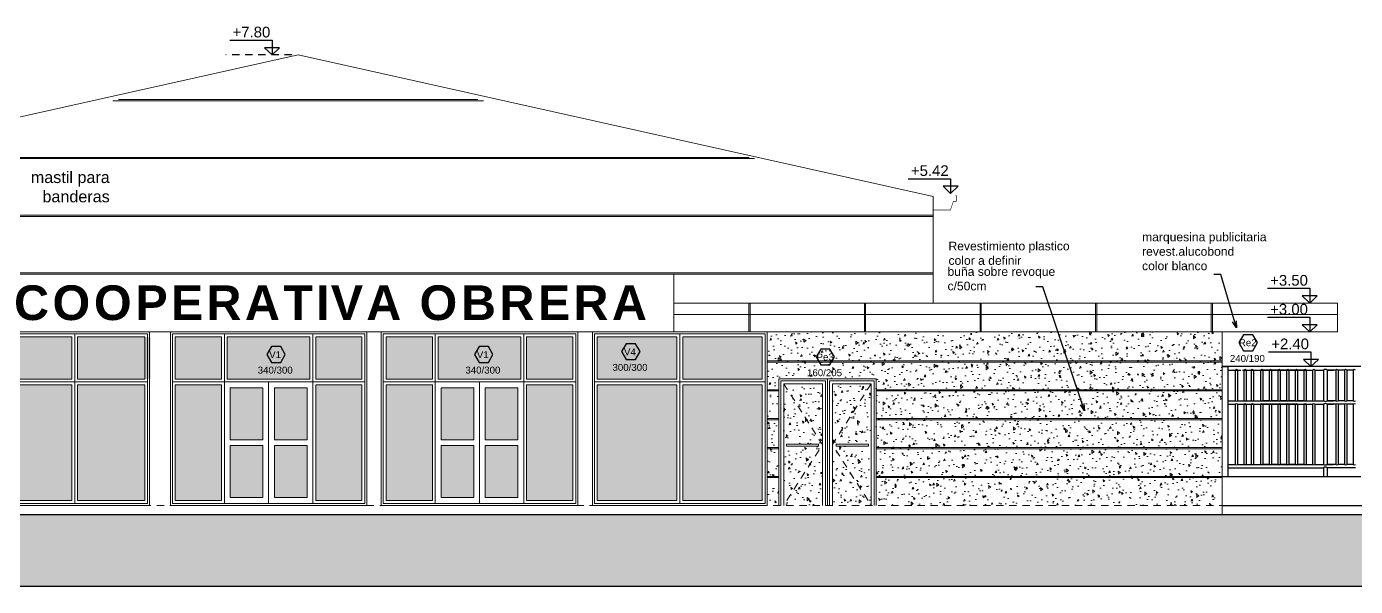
# Model space of a CAD drawing. Header units: metres. Extents: x 1093 to 1459, y -137 to 62.
# Drawn here: x 1286.58 to 1309.58, y -135.97 to -126.29 of the extents above; entities that cross this region are included whole.
import ezdxf

# ---------------------------------------------------------------- set-up
doc = ezdxf.new("R2010")
doc.units = ezdxf.units.M
doc.header["$LTSCALE"] = 0.508
doc.linetypes.add('HIDDEN', pattern=[0.375, 0.25, -0.125])
doc.layers.get('0').update_dxf_attribs({"color": 9})
for name, color, linetype in [('1-PROY', 9, 'HIDDEN'), ('2-Desig-Carp', 9, 'Continuous'), ('2-texto', 9, 'Continuous'), ('3-muros', 9, 'Continuous'), ('3-VISTA', 9, 'Continuous'), ('4-carpinterias', 9, 'Continuous'), ('8-cotas-100', 9, 'Continuous'), ('9-Hatch', 9, 'Continuous'), ('arq 0.09', 9, 'Continuous'), ('arq carpinterias', 9, 'Continuous')]:
    doc.layers.add(name, color=color, linetype=linetype)
doc.styles.add('swiss', font='swissel.ttf')
doc.dimstyles.new('dim-100', dxfattribs={"dimtxt": 0.2, "dimasz": 0.12, "dimexe": 0.05, "dimexo": 0, "dimgap": 0.05, "dimtad": 1, "dimzin": 4, "dimtxsty": 'swiss', "dimblk": 'ARCHTICK', "dimcen": 0.5, "dimdle": 0.1, "dimclrd": 256, "dimclre": 252, "dimclrt": 256, "dimadec": 0, "dimazin": 0, "dimtfac": 1, "dimtix": 1, "dimtmove": 2, "dimatfit": 3, "dimldrblk": 'OPEN30', "dimfxl": 0.05, "dimtolj": 1, "dimtzin": 0, "dimarcsym": 0})
pattern_1 = [(95, (0.09978, -22.6884), (0.2801893, 0.23510676), [0.0381, -0.4191]), (40, (0.09978, -22.6884), (-0.32003691, 0.22035346), [0.03048, -0.33528117]), (145.451445, (0.12313, -22.6688), (-0.039847595, 0.4554602), [0.03238002, -0.35618049]), (91.1842, (0.02793, -22.61655), (0.44282049, 0.32390683), [0.05715, -0.62865]), (141.635558, (0.06484, -22.58956), (-0.01417323, 0.68565353), [0.04857005, -0.53427122]), (36.18415, (0.02793, -22.61655), (-0.01417323, 0.68565353), [0.04571993, -0.50291946]), (66, (0.08182, -22.5986), (0.35903996, 0.0697903), [0.0381, -0.4191]), (11, (0.0818, -22.5986), (-0.17307985, 0.34788239), [0.03048, -0.33528]), (116.451445, (0.11174, -22.59277), (0.1859601, 0.41767269), [0.03238002, -0.35617988]), (82.5, (0.09978, -22.68839), (-0.115210938, 0.123946827), [0, -0.331216, 0, -0.34036, 0, -0.33655]), (52.5, (0.09978, -22.6884), (-0.047179455, 0.236174), [0, -0.194056, 0, -0.323596, 0, -0.12827]), (12.5, (0.01967, -22.7685), (0.199855726, 0.183652391), [0, -0.127, 0, -0.39624, 0, -0.52578]), (2.5, (-0.01625, -22.80442), (0.17352781, 0.245444786), [0, -0.1651, 0, -0.263144, 0, -0.37338])]

# ---------------------------------------------------------------- blocks, each defined once
blk = doc.blocks.new('_ARCHTICK')
at = {"color": 0, "linetype": 'ByBlock', "const_width": 0.15}
blk.add_lwpolyline([(-0.5, -0.5), (0.5, 0.5)], dxfattribs=at)
blk = doc.blocks.new('_Open30')
at = {"color": 0, "linetype": 'ByBlock', "lineweight": -2}
for p, q in [((-1, 0.27), (0, 0)), ((0, 0), (-1, -0.27)), ((0, 0), (-1, 0))]:
    blk.add_line(p, q, dxfattribs=at)

msp = doc.modelspace()

# ---------------------------------------------------------------- hatches: boundary and pattern name
at = {"layer": '9-Hatch', "lineweight": 0}
h = msp.add_hatch(color=256, dxfattribs=at)
h.dxf.hatch_style = 1
h.set_gradient(color1=(51, 51, 51), tint=1, name='CURVED')
h.paths.add_polyline_path([(1284.528, -131.654), (1283.208, -131.654), (1283.208, -132.384), (1284.528, -132.384)])
h.paths.add_polyline_path([(1285.948, -131.654), (1284.628, -131.654), (1284.628, -132.384), (1285.948, -132.384)])
h.paths.add_polyline_path([(1287.368, -131.654), (1286.048, -131.654), (1286.048, -132.384), (1287.368, -132.384)])
h.paths.add_polyline_path([(1288.733, -131.654), (1287.468, -131.654), (1287.468, -132.384), (1288.733, -132.384)])
h = msp.add_hatch(color=256, dxfattribs=at)
h.dxf.hatch_style = 1
h.set_gradient(color1=(51, 51, 51), tint=1, name='CURVED')
h.paths.add_polyline_path([(1289.958, -131.654), (1289.158, -131.654), (1289.158, -132.384), (1289.958, -132.384)])
h.paths.add_polyline_path([(1291.488, -131.654), (1290.058, -131.654), (1290.058, -132.384), (1291.488, -132.384)])
h.paths.add_polyline_path([(1292.388, -131.654), (1291.588, -131.654), (1291.588, -132.384), (1292.388, -132.384)])
h = msp.add_hatch(color=256, dxfattribs=at)
h.dxf.hatch_style = 1
h.set_gradient(color1=(51, 51, 51), tint=1, name='CURVED')
h.paths.add_polyline_path([(1293.608, -131.654), (1292.808, -131.654), (1292.808, -132.384), (1293.608, -132.384)])
h.paths.add_polyline_path([(1295.138, -131.654), (1293.708, -131.654), (1293.708, -132.384), (1295.138, -132.384)])
h.paths.add_polyline_path([(1296.038, -131.654), (1295.238, -131.654), (1295.238, -132.384), (1296.038, -132.384)])
h = msp.add_hatch(color=256, dxfattribs=at)
h.dxf.hatch_style = 1
h.set_gradient(color1=(51, 51, 51), tint=1, name='CURVED')
h.paths.add_polyline_path([(1297.839, -131.654), (1296.461, -131.654), (1296.461, -132.384), (1297.839, -132.384)])
h.paths.add_polyline_path([(1299.317, -131.654), (1297.939, -131.654), (1297.939, -132.384), (1299.317, -132.384)])
h.paths.add_polyline_path([(1299.317, -132.484), (1297.939, -132.484), (1297.939, -134.484), (1299.317, -134.484)])
h.paths.add_polyline_path([(1297.839, -132.484), (1296.461, -132.484), (1296.461, -134.484), (1297.839, -134.484)])
h = msp.add_hatch(dxfattribs=at)
h.set_pattern_fill('AR-CONC', color=256, scale=0.002, angle=45)
h.set_pattern_definition(pattern_1)
h.paths.add_polyline_path([(1302.273, -131.569), (1299.402, -131.569), (1299.402, -134.569), (1299.602, -134.569), (1299.602, -132.379), (1300.444, -132.379), (1301.286, -132.379), (1301.286, -134.569), (1302.273, -134.569)])
h.paths.add_polyline_path([(1301.201, -132.464), (1300.529, -133.517), (1301.201, -134.569)], flags=17)
h.paths.add_polyline_path([(1301.153, -133.513), (1301.153, -133.543), (1300.597, -133.543), (1300.597, -133.513)], flags=16)
h.paths.add_polyline_path([(1301.201, -132.464), (1300.529, -132.464), (1300.529, -133.517)], flags=16)
h.paths.add_polyline_path([(1300.359, -132.464), (1299.687, -132.464), (1300.359, -133.517)], flags=16)
h.paths.add_polyline_path([(1299.687, -132.464), (1299.687, -134.569), (1300.359, -133.517)], flags=17)
h.paths.add_polyline_path([(1300.292, -133.513), (1300.292, -133.543), (1299.735, -133.543), (1299.735, -133.513)], flags=16)
h.paths.add_polyline_path([(1300.359, -133.517), (1299.687, -134.569), (1300.359, -134.569)], flags=16)
h.paths.add_polyline_path([(1300.529, -133.517), (1300.529, -134.569), (1301.201, -134.569)], flags=16)
h = msp.add_hatch(dxfattribs=at)
h.set_pattern_fill('AR-CONC', color=256, scale=0.002, angle=45)
h.set_pattern_definition(pattern_1)
h.paths.add_polyline_path([(1307.273, -131.569), (1302.273, -131.569), (1302.273, -132.569), (1307.273, -132.569)])
h.paths.add_polyline_path([(1307.273, -132.589), (1302.273, -132.589), (1302.273, -133.069), (1307.273, -133.069)])
h.paths.add_polyline_path([(1307.273, -133.089), (1302.273, -133.089), (1302.273, -133.569), (1307.273, -133.569)])
h.paths.add_polyline_path([(1307.273, -133.589), (1302.273, -133.589), (1302.273, -134.069), (1307.273, -134.069)])
h.paths.add_polyline_path([(1307.273, -134.089), (1302.273, -134.089), (1302.273, -134.569), (1307.273, -134.569)])
h = msp.add_hatch(color=256, dxfattribs=at)
h.dxf.hatch_style = 1
h.set_gradient(color1=(51, 51, 51), tint=1, name='CURVED')
h.paths.add_polyline_path([(1285.948, -132.484), (1284.628, -132.484), (1284.628, -134.484), (1285.948, -134.484)])
h.paths.add_polyline_path([(1287.368, -132.484), (1286.048, -132.484), (1286.048, -134.484), (1287.368, -134.484)])
h.paths.add_polyline_path([(1288.633, -132.484), (1287.468, -132.484), (1287.468, -134.484), (1288.633, -134.484)])
h = msp.add_hatch(color=256, dxfattribs=at)
h.dxf.hatch_style = 1
h.set_gradient(color1=(51, 51, 51), tint=1, name='CURVED')
h.paths.add_polyline_path([(1292.388, -132.484), (1291.588, -132.484), (1291.588, -134.484), (1292.388, -134.484)])
h.paths.add_polyline_path([(1291.438, -132.534), (1290.873, -132.534), (1290.873, -133.434), (1291.438, -133.434)])
h.paths.add_polyline_path([(1291.438, -133.534), (1290.873, -133.534), (1290.873, -134.434), (1291.438, -134.434)])
h.paths.add_polyline_path([(1290.673, -133.534), (1290.108, -133.534), (1290.108, -134.434), (1290.673, -134.434)])
h.paths.add_polyline_path([(1290.673, -132.534), (1290.108, -132.534), (1290.108, -133.434), (1290.673, -133.434)])
h.paths.add_polyline_path([(1289.958, -132.484), (1289.158, -132.484), (1289.158, -134.484), (1289.958, -134.484)])
h = msp.add_hatch(color=256, dxfattribs=at)
h.dxf.hatch_style = 1
h.set_gradient(color1=(51, 51, 51), tint=1, name='CURVED')
h.paths.add_polyline_path([(1296.038, -132.484), (1295.238, -132.484), (1295.238, -134.484), (1296.038, -134.484)])
h.paths.add_polyline_path([(1295.088, -132.534), (1294.523, -132.534), (1294.523, -133.434), (1295.088, -133.434)])
h.paths.add_polyline_path([(1295.088, -133.534), (1294.523, -133.534), (1294.523, -134.434), (1295.088, -134.434)])
h.paths.add_polyline_path([(1294.323, -133.534), (1293.758, -133.534), (1293.758, -134.434), (1294.323, -134.434)])
h.paths.add_polyline_path([(1294.323, -132.534), (1293.758, -132.534), (1293.758, -133.434), (1294.323, -133.434)])
h.paths.add_polyline_path([(1293.608, -132.484), (1292.808, -132.484), (1292.808, -134.484), (1293.608, -134.484)])
at = {"layer": '9-Hatch'}
h = msp.add_hatch(color=256, dxfattribs=at)
h.dxf.hatch_style = 1
h.paths.add_polyline_path([(1323.191, -135.971), (1323.191, -134.729), (1257.553, -134.729), (1257.553, -135.971)])

# ---------------------------------------------------------------- linework, layer by layer
at = {"layer": '1-PROY', "lineweight": 0}
msp.add_line((1264.774, -134.569), (1307.273, -134.569), dxfattribs=at)
at = {"layer": '2-texto'}
for p, q in [((1290.964, -126.653), (1290.704, -126.653)), ((1302.704, -129.05), (1302.444, -129.05)), ((1308.921, -130.946), (1308.661, -130.946)), ((1308.921, -131.446), (1308.661, -131.446)), ((1308.941, -132.046), (1308.68, -132.046))]:
    msp.add_line(p, q, dxfattribs=at)
at = {"layer": '2-texto', "linetype": 'HIDDEN'}
msp.add_line((1291.176, -126.776), (1290.034, -126.776), dxfattribs=at)
at = {"layer": '2-texto'}
for points in [[(1290.1, -126.521), (1290.834, -126.521), (1290.834, -126.776)], [(1290.834, -126.776), (1290.704, -126.653)], [(1290.834, -126.776), (1290.964, -126.653)], [(1301.84, -128.918), (1302.574, -128.918), (1302.574, -129.173)], [(1302.574, -129.173), (1302.444, -129.05)], [(1302.574, -129.173), (1302.704, -129.05)], [(1308.057, -130.814), (1308.791, -130.814), (1308.791, -131.069)], [(1308.791, -131.069), (1308.661, -130.946)], [(1308.791, -131.069), (1308.921, -130.946)], [(1308.057, -131.314), (1308.791, -131.314), (1308.791, -131.569)], [(1308.791, -131.569), (1308.661, -131.446)], [(1308.791, -131.569), (1308.921, -131.446)], [(1308.077, -131.914), (1308.81, -131.914), (1308.81, -132.169)], [(1308.81, -132.169), (1308.68, -132.046)], [(1308.81, -132.169), (1308.941, -132.046)]]:
    msp.add_lwpolyline(points, dxfattribs=at)
at = {"layer": '3-muros', "lineweight": 0}
for p, q in [((1291.285, -126.776), (1282.937, -128.638)), ((1291.285, -126.776), (1302.273, -129.228)), ((1302.273, -129.228), (1302.273, -131.069)), ((1297.785, -130.569), (1297.785, -131.569)), ((1307.273, -134.729), (1307.273, -131.569)), ((1299.602, -132.569), (1299.402, -132.569)), ((1299.602, -132.589), (1299.402, -132.589)), ((1299.602, -133.069), (1299.402, -133.069)), ((1299.602, -133.089), (1299.402, -133.089)), ((1299.602, -133.569), (1299.402, -133.569)), ((1299.602, -133.589), (1299.402, -133.589)), ((1299.602, -134.069), (1299.402, -134.069)), ((1299.602, -134.089), (1299.402, -134.089))]:
    msp.add_line(p, q, dxfattribs=at)
at = {"layer": '3-muros', "lineweight": 0, "flags": 128}
for points in [[(1299.402, -132.069), (1299.402, -132.069), (1307.273, -132.069)], [(1299.402, -132.089), (1307.273, -132.089)], [(1301.286, -132.569), (1301.286, -132.569), (1307.273, -132.569)], [(1301.286, -132.589), (1307.273, -132.589)], [(1301.286, -133.069), (1301.286, -133.069), (1307.273, -133.069)], [(1301.286, -133.089), (1307.273, -133.089)], [(1301.286, -133.569), (1301.286, -133.569), (1307.273, -133.569)], [(1301.286, -133.589), (1307.273, -133.589)], [(1301.286, -134.069), (1301.286, -134.069), (1307.273, -134.069)], [(1301.286, -134.089), (1307.273, -134.089)]]:
    msp.add_lwpolyline(points, dxfattribs=at)
at = {"layer": '3-VISTA', "lineweight": 0}
for p, q in [((1284.785, -130.569), (1297.785, -130.569)), ((1297.785, -131.069), (1307.273, -131.069)), ((1307.273, -131.069), (1309.273, -131.069)), ((1309.273, -131.069), (1309.273, -131.569)), ((1297.785, -131.269), (1309.273, -131.269)), ((1309.273, -131.569), (1283.123, -131.569)), ((1297.785, -131.569), (1307.273, -131.569))]:
    msp.add_line(p, q, dxfattribs=at)
at = {"layer": '4-carpinterias', "lineweight": 0}
for p, q in [((1287.418, -134.534), (1287.418, -131.604)), ((1290.008, -132.434), (1290.008, -131.604)), ((1291.538, -132.434), (1291.538, -131.604)), ((1293.658, -132.434), (1293.658, -131.604)), ((1295.188, -132.434), (1295.188, -131.604)), ((1297.889, -131.604), (1297.889, -134.534)), ((1283.158, -132.434), (1288.679, -132.434)), ((1296.411, -134.534), (1296.411, -132.434)), ((1296.411, -132.434), (1299.367, -132.434))]:
    msp.add_line(p, q, dxfattribs=at)
at = {"layer": '4-carpinterias'}
for p, q in [((1309.673, -132.169), (1307.273, -132.169)), ((1307.373, -132.169), (1307.373, -134.069)), ((1307.373, -132.229), (1307.599, -132.229)), ((1307.502, -132.229), (1307.502, -132.759)), ((1307.542, -132.229), (1307.542, -132.759)), ((1307.626, -132.229), (1307.776, -132.229)), ((1307.652, -132.229), (1307.652, -132.759)), ((1307.666, -132.229), (1307.776, -132.229)), ((1307.692, -132.229), (1307.692, -132.759)), ((1307.763, -132.229), (1308.841, -132.229)), ((1307.776, -132.229), (1307.776, -132.759)), ((1307.816, -132.229), (1307.816, -132.759)), ((1307.941, -132.229), (1307.941, -132.759)), ((1307.981, -132.229), (1307.981, -132.759)), ((1308.091, -132.229), (1307.981, -132.229)), ((1308.091, -132.229), (1308.091, -132.759)), ((1308.241, -132.229), (1308.131, -132.229)), ((1308.131, -132.229), (1308.131, -132.759)), ((1308.241, -132.229), (1308.241, -132.759)), ((1308.391, -132.229), (1308.281, -132.229)), ((1308.281, -132.229), (1308.281, -132.759)), ((1308.391, -132.229), (1308.391, -132.759)), ((1308.541, -132.229), (1308.431, -132.229)), ((1308.431, -132.229), (1308.431, -132.759)), ((1308.541, -132.229), (1308.541, -132.759)), ((1308.691, -132.229), (1308.581, -132.229)), ((1308.581, -132.229), (1308.581, -132.759)), ((1308.691, -132.229), (1308.691, -132.759)), ((1308.731, -132.229), (1308.731, -132.759)), ((1308.841, -132.229), (1308.841, -132.759)), ((1308.881, -132.229), (1308.881, -132.759)), ((1308.881, -132.229), (1309.031, -132.229)), ((1309.031, -132.229), (1309.031, -132.759)), ((1309.091, -132.229), (1309.201, -132.229)), ((1309.091, -132.229), (1309.091, -132.759)), ((1309.091, -132.229), (1309.091, -132.759)), ((1309.241, -132.229), (1309.091, -132.229)), ((1309.241, -132.229), (1309.241, -132.759)), ((1309.281, -132.229), (1309.281, -132.759)), ((1309.391, -132.229), (1309.281, -132.229)), ((1309.391, -132.229), (1309.391, -132.759)), ((1309.541, -132.229), (1309.431, -132.229)), ((1309.431, -132.229), (1309.431, -132.759)), ((1309.541, -132.229), (1309.541, -132.759)), ((1307.373, -132.759), (1307.513, -132.759)), ((1307.373, -132.819), (1307.513, -132.819)), ((1307.502, -132.819), (1307.502, -133.859)), ((1307.542, -132.759), (1307.652, -132.759)), ((1307.542, -132.819), (1307.652, -132.819)), ((1307.542, -132.819), (1307.542, -133.859)), ((1307.626, -132.759), (1307.776, -132.759)), ((1307.626, -132.819), (1307.776, -132.819)), ((1307.652, -132.819), (1307.652, -133.859)), ((1307.666, -132.759), (1307.776, -132.759)), ((1307.666, -132.819), (1307.776, -132.819)), ((1307.692, -132.819), (1307.692, -133.859)), ((1307.763, -132.759), (1308.841, -132.759)), ((1307.763, -132.819), (1308.841, -132.819)), ((1307.776, -132.819), (1307.776, -133.859)), ((1307.816, -132.819), (1307.816, -133.859)), ((1307.941, -132.819), (1307.941, -133.859)), ((1308.091, -132.759), (1307.981, -132.759)), ((1308.091, -132.819), (1307.981, -132.819)), ((1307.981, -132.819), (1307.981, -133.859)), ((1308.091, -132.819), (1308.091, -133.859)), ((1308.241, -132.759), (1308.131, -132.759)), ((1308.241, -132.819), (1308.131, -132.819)), ((1308.131, -132.819), (1308.131, -133.859)), ((1308.241, -132.819), (1308.241, -133.859)), ((1308.391, -132.759), (1308.281, -132.759)), ((1308.391, -132.819), (1308.281, -132.819)), ((1308.281, -132.819), (1308.281, -133.859)), ((1308.391, -132.819), (1308.391, -133.859)), ((1308.541, -132.759), (1308.431, -132.759)), ((1308.541, -132.819), (1308.431, -132.819)), ((1308.431, -132.819), (1308.431, -133.859)), ((1308.541, -132.819), (1308.541, -133.859)), ((1308.691, -132.759), (1308.581, -132.759)), ((1308.581, -132.819), (1308.581, -133.859)), ((1308.691, -132.819), (1308.691, -133.859)), ((1308.731, -132.819), (1308.731, -133.859)), ((1308.841, -132.819), (1308.841, -133.859)), ((1308.881, -132.759), (1309.031, -132.759)), ((1308.881, -132.819), (1309.031, -132.819)), ((1308.881, -132.819), (1308.881, -133.859)), ((1309.031, -132.819), (1309.031, -133.859)), ((1309.091, -132.759), (1309.201, -132.759)), ((1309.241, -132.759), (1309.091, -132.759)), ((1309.091, -132.819), (1309.201, -132.819)), ((1309.091, -132.819), (1309.091, -133.859)), ((1309.091, -132.819), (1309.091, -133.859)), ((1309.241, -132.819), (1309.091, -132.819)), ((1309.241, -132.819), (1309.241, -133.859)), ((1309.391, -132.759), (1309.281, -132.759)), ((1309.391, -132.819), (1309.281, -132.819)), ((1309.281, -132.819), (1309.281, -133.859)), ((1309.391, -132.819), (1309.391, -133.859)), ((1309.541, -132.759), (1309.431, -132.759)), ((1309.541, -132.819), (1309.431, -132.819)), ((1309.431, -132.819), (1309.431, -133.859)), ((1309.541, -132.819), (1309.541, -133.859)), ((1307.273, -134.069), (1309.673, -134.069)), ((1307.373, -133.859), (1307.513, -133.859)), ((1307.373, -133.919), (1309.031, -133.919)), ((1307.542, -133.859), (1307.652, -133.859)), ((1307.626, -133.859), (1307.776, -133.859)), ((1307.666, -133.859), (1307.776, -133.859)), ((1307.763, -133.859), (1308.841, -133.859)), ((1308.091, -133.859), (1307.981, -133.859)), ((1308.241, -133.859), (1308.131, -133.859)), ((1308.391, -133.859), (1308.281, -133.859)), ((1308.541, -133.859), (1308.431, -133.859)), ((1308.691, -133.859), (1308.581, -133.859)), ((1308.881, -133.859), (1309.031, -133.859)), ((1309.031, -133.919), (1309.031, -134.069)), ((1309.091, -133.859), (1309.201, -133.859)), ((1309.241, -133.859), (1309.091, -133.859)), ((1309.091, -133.919), (1309.091, -134.069)), ((1309.091, -133.919), (1309.091, -134.069)), ((1309.582, -133.919), (1309.091, -133.919)), ((1309.391, -133.859), (1309.281, -133.859)), ((1309.541, -133.859), (1309.431, -133.859)), ((1307.273, -134.569), (1323.073, -134.569))]:
    msp.add_line(p, q, dxfattribs=at)
at = {"layer": '4-carpinterias', "lineweight": 0, "const_width": 0.01, "flags": 128}
msp.add_lwpolyline([(1302.273, -129.259), (1302.273, -129.459), (1302.573, -129.459), (1302.623, -129.309), (1302.673, -129.309), (1302.673, -129.209), (1302.653, -129.209)], dxfattribs=at)
at = {"layer": '4-carpinterias', "lineweight": 0}
for points in [[(1283.123, -131.569), (1288.714, -131.569), (1288.714, -134.569), (1283.123, -134.569)], [(1283.158, -131.604), (1288.679, -131.604), (1288.679, -134.534), (1283.158, -134.534)], [(1286.048, -131.654), (1287.368, -131.654), (1287.368, -132.384), (1286.048, -132.384)], [(1287.468, -131.654), (1288.633, -131.654), (1288.633, -132.384), (1287.468, -132.384)], [(1289.073, -131.569), (1292.473, -131.569), (1292.473, -134.569), (1289.073, -134.569)], [(1289.108, -131.604), (1292.438, -131.604), (1292.438, -134.534), (1289.108, -134.534)], [(1289.158, -131.654), (1289.958, -131.654), (1289.958, -132.384), (1289.158, -132.384)], [(1290.058, -131.654), (1291.488, -131.654), (1291.488, -132.384), (1290.058, -132.384)], [(1291.588, -131.654), (1292.388, -131.654), (1292.388, -132.384), (1291.588, -132.384)], [(1292.723, -131.569), (1296.123, -131.569), (1296.123, -134.569), (1292.723, -134.569)], [(1292.758, -131.604), (1296.088, -131.604), (1296.088, -134.534), (1292.758, -134.534)], [(1292.808, -131.654), (1293.608, -131.654), (1293.608, -132.384), (1292.808, -132.384)], [(1293.708, -131.654), (1295.138, -131.654), (1295.138, -132.384), (1293.708, -132.384)], [(1295.238, -131.654), (1296.038, -131.654), (1296.038, -132.384), (1295.238, -132.384)], [(1296.376, -131.569), (1299.402, -131.569), (1299.402, -134.569), (1296.376, -134.569)], [(1296.411, -131.604), (1299.367, -131.604), (1299.367, -134.534), (1296.411, -134.534)], [(1296.461, -132.384), (1297.839, -132.384), (1297.839, -131.654), (1296.461, -131.654)], [(1297.939, -132.384), (1299.317, -132.384), (1299.317, -131.654), (1297.939, -131.654)], [(1286.048, -132.484), (1287.368, -132.484), (1287.368, -134.484), (1286.048, -134.484)], [(1287.468, -132.484), (1288.633, -132.484), (1288.633, -134.484), (1287.468, -134.484)], [(1289.158, -132.484), (1289.958, -132.484), (1289.958, -134.484), (1289.158, -134.484)], [(1291.588, -132.484), (1292.388, -132.484), (1292.388, -134.484), (1291.588, -134.484)], [(1292.808, -132.484), (1293.608, -132.484), (1293.608, -134.484), (1292.808, -134.484)], [(1295.238, -132.484), (1296.038, -132.484), (1296.038, -134.484), (1295.238, -134.484)], [(1296.461, -132.484), (1297.839, -132.484), (1297.839, -134.484), (1296.461, -134.484)], [(1297.939, -132.484), (1299.317, -132.484), (1299.317, -134.484), (1297.939, -134.484)]]:
    msp.add_lwpolyline(points, close=True, dxfattribs=at)
for points in [[(1289.108, -132.434), (1292.438, -132.434)], [(1289.108, -132.434), (1290.008, -132.434), (1290.008, -134.534)], [(1290.773, -132.434), (1290.773, -134.534)], [(1291.538, -132.434), (1291.538, -132.434), (1291.538, -134.534)], [(1292.758, -132.434), (1296.088, -132.434)], [(1292.758, -132.434), (1293.658, -132.434), (1293.658, -134.534)], [(1294.423, -132.434), (1294.423, -134.534)], [(1295.188, -132.434), (1295.188, -132.434), (1295.188, -134.534)], [(1290.108, -133.434), (1290.108, -132.534), (1290.673, -132.534), (1290.673, -133.434)], [(1290.873, -133.434), (1290.873, -132.534), (1291.438, -132.534), (1291.438, -133.434)], [(1293.758, -133.434), (1293.758, -132.534), (1294.323, -132.534), (1294.323, -133.434)], [(1294.523, -133.434), (1294.523, -132.534), (1295.088, -132.534), (1295.088, -133.434)], [(1290.108, -133.434), (1290.673, -133.434)], [(1290.108, -133.534), (1290.673, -133.534)], [(1290.673, -133.534), (1290.673, -134.434), (1290.108, -134.434), (1290.108, -133.534)], [(1290.873, -133.434), (1291.438, -133.434)], [(1290.873, -133.534), (1291.438, -133.534)], [(1291.438, -133.534), (1291.438, -134.434), (1290.873, -134.434), (1290.873, -133.534)], [(1293.758, -133.434), (1294.323, -133.434)], [(1294.323, -133.534), (1294.323, -134.434), (1293.758, -134.434), (1293.758, -133.534)], [(1293.758, -133.534), (1294.323, -133.534)], [(1294.523, -133.434), (1295.088, -133.434)], [(1295.088, -133.534), (1295.088, -134.434), (1294.523, -134.434), (1294.523, -133.534)], [(1294.523, -133.534), (1295.088, -133.534)]]:
    msp.add_lwpolyline(points, dxfattribs=at)
at = {"layer": '4-carpinterias', "lineweight": 0, "flags": 128}
for points in [[(1299.602, -134.569), (1299.602, -132.379), (1299.602, -132.379), (1300.444, -132.379), (1300.444, -134.569)], [(1299.637, -134.569), (1299.637, -132.414), (1300.409, -132.414), (1300.409, -134.569)], [(1301.286, -134.569), (1301.286, -132.379), (1301.286, -132.379), (1300.444, -132.379), (1300.444, -134.569)], [(1301.251, -134.569), (1301.251, -132.414), (1300.479, -132.414), (1300.479, -134.569)], [(1299.687, -134.569), (1299.687, -132.464), (1300.359, -132.464), (1300.359, -134.569)], [(1301.201, -134.569), (1301.201, -132.464), (1300.529, -132.464), (1300.529, -134.569)]]:
    msp.add_lwpolyline(points, dxfattribs=at)
at = {"layer": '4-carpinterias', "linetype": 'HIDDEN', "lineweight": 0, "flags": 128}
for points in [[(1299.687, -132.464), (1300.359, -133.517), (1299.687, -134.569)], [(1301.201, -132.464), (1300.529, -133.517), (1301.201, -134.569)]]:
    msp.add_lwpolyline(points, dxfattribs=at)
at = {"layer": '4-carpinterias', "lineweight": 0, "flags": 128}
for points in [[(1299.735, -133.513), (1300.292, -133.513), (1300.292, -133.543), (1299.735, -133.543)], [(1301.153, -133.513), (1300.597, -133.513), (1300.597, -133.543), (1301.153, -133.543)]]:
    msp.add_lwpolyline(points, close=True, dxfattribs=at)
at = {"layer": '4-carpinterias'}
for centre, radius, start, end in [((1307.522, -132.252), 0.0308, 49.5858, 130.4142), ((1307.672, -132.252), 0.0308, 49.5858, 130.4142), ((1307.796, -132.252), 0.0308, 49.5858, 130.4142), ((1307.961, -132.252), 0.0308, 49.5858, 130.4142), ((1308.111, -132.252), 0.0308, 49.5858, 130.4142), ((1308.261, -132.252), 0.0308, 49.5858, 130.4142), ((1308.411, -132.252), 0.0308, 49.5858, 130.4142), ((1308.561, -132.252), 0.0308, 49.5858, 130.4142), ((1308.711, -132.252), 0.0308, 49.5858, 130.4142), ((1308.861, -132.252), 0.0308, 49.5858, 130.4142), ((1309.061, -132.261), 0.0442, 47.2903, 132.7097), ((1309.261, -132.252), 0.0308, 49.5858, 130.4142), ((1309.411, -132.252), 0.0308, 49.5858, 130.4142), ((1309.561, -132.252), 0.0308, 49.5858, 130.4142), ((1307.522, -132.736), 0.0308, 229.5858, 310.4142), ((1307.522, -132.842), 0.0308, 49.5858, 130.4142), ((1307.672, -132.736), 0.0308, 229.5858, 310.4142), ((1307.672, -132.842), 0.0308, 49.5858, 130.4142), ((1307.796, -132.736), 0.0308, 229.5858, 310.4142), ((1307.796, -132.842), 0.0308, 49.5858, 130.4142), ((1307.961, -132.736), 0.0308, 229.5858, 310.4142), ((1307.961, -132.842), 0.0308, 49.5858, 130.4142), ((1308.111, -132.736), 0.0308, 229.5858, 310.4142), ((1308.111, -132.842), 0.0308, 49.5858, 130.4142), ((1308.261, -132.736), 0.0308, 229.5858, 310.4142), ((1308.261, -132.842), 0.0308, 49.5858, 130.4142), ((1308.411, -132.736), 0.0308, 229.5858, 310.4142), ((1308.411, -132.842), 0.0308, 49.5858, 130.4142), ((1308.561, -132.736), 0.0308, 229.5858, 310.4142), ((1308.561, -132.842), 0.0308, 49.5858, 130.4142), ((1308.711, -132.736), 0.0308, 229.5858, 310.4142), ((1308.711, -132.842), 0.0308, 49.5858, 130.4142), ((1308.861, -132.736), 0.0308, 229.5858, 310.4142), ((1308.861, -132.842), 0.0308, 49.5858, 130.4142), ((1309.061, -132.726), 0.0442, 227.2903, 312.7097), ((1309.061, -132.851), 0.0442, 47.2903, 132.7097), ((1309.261, -132.736), 0.0308, 229.5858, 310.4142), ((1309.261, -132.842), 0.0308, 49.5858, 130.4142), ((1309.411, -132.736), 0.0308, 229.5858, 310.4142), ((1309.411, -132.842), 0.0308, 49.5858, 130.4142), ((1309.561, -132.736), 0.0308, 229.5858, 310.4142), ((1309.561, -132.842), 0.0308, 49.5858, 130.4142), ((1307.522, -133.836), 0.0308, 229.5858, 310.4142), ((1307.672, -133.836), 0.0308, 229.5858, 310.4142), ((1307.796, -133.836), 0.0308, 229.5858, 310.4142), ((1307.961, -133.836), 0.0308, 229.5858, 310.4142), ((1308.111, -133.836), 0.0308, 229.5858, 310.4142), ((1308.261, -133.836), 0.0308, 229.5858, 310.4142), ((1308.411, -133.836), 0.0308, 229.5858, 310.4142), ((1308.561, -133.836), 0.0308, 229.5858, 310.4142), ((1308.711, -133.836), 0.0308, 229.5858, 310.4142), ((1308.861, -133.836), 0.0308, 229.5858, 310.4142), ((1309.061, -133.826), 0.0442, 227.2903, 312.7097), ((1309.061, -133.951), 0.0442, 47.2903, 132.7097), ((1309.261, -133.836), 0.0308, 229.5858, 310.4142), ((1309.411, -133.836), 0.0308, 229.5858, 310.4142), ((1309.561, -133.836), 0.0308, 229.5858, 310.4142)]:
    msp.add_arc(centre, radius, start, end, dxfattribs=at)
at = {"layer": '9-Hatch', "lineweight": 0}
for p, q in [((1299.085, -131.569), (1299.085, -131.069)), ((1299.105, -131.569), (1299.105, -131.069)), ((1301.085, -131.569), (1301.085, -131.069)), ((1301.105, -131.569), (1301.105, -131.069)), ((1303.085, -131.569), (1303.085, -131.069)), ((1303.105, -131.569), (1303.105, -131.069)), ((1305.085, -131.569), (1305.085, -131.069)), ((1305.105, -131.569), (1305.105, -131.069)), ((1307.085, -131.569), (1307.085, -131.069)), ((1307.105, -131.569), (1307.105, -131.069))]:
    msp.add_line(p, q, dxfattribs=at)
at = {"layer": '9-Hatch', "lineweight": 0, "flags": 128}
for points in [[(1294.49, -127.569), (1288.079, -127.569)], [(1294.396, -127.549), (1288.173, -127.549)], [(1299.087, -128.549), (1283.482, -128.549)], [(1299.181, -128.569), (1283.388, -128.569)], [(1302.273, -129.549), (1265.799, -129.549)], [(1302.273, -129.569), (1265.799, -129.569)], [(1302.273, -130.549), (1265.799, -130.549)], [(1302.273, -130.569), (1265.799, -130.569)]]:
    msp.add_lwpolyline(points, dxfattribs=at)
at = {"layer": '9-Hatch'}
msp.add_lwpolyline([(1257.553, -134.729), (1323.191, -134.729), (1323.191, -135.971), (1257.553, -135.971)], close=True, dxfattribs=at)
at = {"layer": 'arq 0.09'}
msp.add_line((1307.273, -132.169), (1307.373, -132.169), dxfattribs=at)
at = {"layer": 'arq carpinterias'}
for points in [[(1307.885, -131.754), (1307.805, -131.616), (1307.646, -131.616), (1307.566, -131.754), (1307.646, -131.893), (1307.805, -131.893)], [(1291.061, -131.957), (1290.982, -131.819), (1290.822, -131.819), (1290.743, -131.957), (1290.822, -132.095), (1290.982, -132.095)], [(1294.656, -131.957), (1294.576, -131.819), (1294.416, -131.819), (1294.337, -131.957), (1294.416, -132.095), (1294.576, -132.095)], [(1297.201, -131.91), (1297.121, -131.772), (1296.962, -131.772), (1296.882, -131.91), (1296.962, -132.048), (1297.121, -132.048)], [(1300.568, -132.002), (1300.488, -131.864), (1300.329, -131.864), (1300.249, -132.002), (1300.329, -132.14), (1300.488, -132.14)]]:
    msp.add_lwpolyline(points, close=True, dxfattribs=at)

# ---------------------------------------------------------------- texts
at = {"layer": '2-Desig-Carp', "char_height": 0.12, "width": 5.11385, "attachment_point": 3, "style": 'swiss'}
for s, insert in [('Re2', (1307.871, -131.695)), ('V1', (1290.988, -131.902)), ('V1', (1294.582, -131.902)), ('V4', (1297.128, -131.855)), ('Pe3', (1300.554, -131.942)), ('\\pi-0.36,l0.48,t0.48;{\\fArial|b0|i0|c0|p34;240/190}', (1308.014, -131.967)), ('\\pi-0.36,l0.48,t0.48;{\\fArial|b0|i0|c0|p34;340/300}', (1291.19, -132.169)), ('\\pi-0.36,l0.48,t0.48;{\\fArial|b0|i0|c0|p34;340/300}', (1294.784, -132.169)), ('\\pi-0.36,l0.48,t0.48;{\\fArial|b0|i0|c0|p34;300/300}', (1297.33, -132.122)), ('\\pi-0.36,l0.48,t0.48;{\\fArial|b0|i0|c0|p34;160/205}', (1300.697, -132.214))]:
    msp.add_mtext(s, dxfattribs=dict(at, insert=insert))
at = {"layer": '2-texto', "style": 'swiss'}
for s, p in [('+7.80', (1290.149, -126.474)), ('+5.42', (1301.889, -128.871)), ('+3.50', (1308.106, -130.768)), ('+3.00', (1308.106, -131.268)), ('+2.40', (1308.125, -131.868))]:
    msp.add_text(s, height=0.1847, dxfattribs=at).set_placement(p)
for s, insert, char_height, width, attachment_point in [('mastil para \\Pbanderas', (1288.024, -128.793), 0.2, 5.11385, 3), ('\\A1;marquesina publicitaria\\Prevest.alucobond\\Pcolor blanco', (1305.889, -130.503), 0.15, 2.41056, 7), ('\\A1;Revestimiento plastico color a definir', (1302.539, -130.41), 0.15, 2.41056, 7), ('\\A1;buña sobre revoque c/50cm', (1302.522, -130.851), 0.15, 2.41056, 7)]:
    msp.add_mtext(s, dxfattribs=dict(at, insert=insert, char_height=char_height, width=width, attachment_point=attachment_point))
at = {"layer": '2-texto', "insert": (1286.368, -130.763), "char_height": 0.6, "attachment_point": 1, "style": 'swiss'}
msp.add_mtext_dynamic_manual_height_columns('{\\fArial|b1|i0|c0|p34;\\T1.1;COOPERATIVA OBRERA}', width=18.88014, gutter_width=12.5, heights=[0], dxfattribs=at)

# ---------------------------------------------------------------- leaders
at = {"layer": '8-cotas-100', "lineweight": -3, "annotation_type": 0, "has_hookline": 1, "hookline_direction": 0, "horizontal_direction": (-1, 0, 0)}
msp.add_leader([(1307.521, -131.499), (1307.252, -130.573), (1307.132, -130.573)], dimstyle='dim-100', override={"dimgap": 0.05, "dimtad": 0, "dimarcsym": 1}, dxfattribs=at)
at = {"layer": '8-cotas-100', "annotation_type": 0, "has_hookline": 1, "hookline_direction": 0, "horizontal_direction": (-1, 0, 0)}
msp.add_leader([(1304.89, -132.932), (1304.172, -130.791), (1304.052, -130.791)], dimstyle='dim-100', override={"dimgap": 0.05, "dimtad": 0, "dimarcsym": 1}, dxfattribs=at)

doc.saveas('drawing.dxf')
